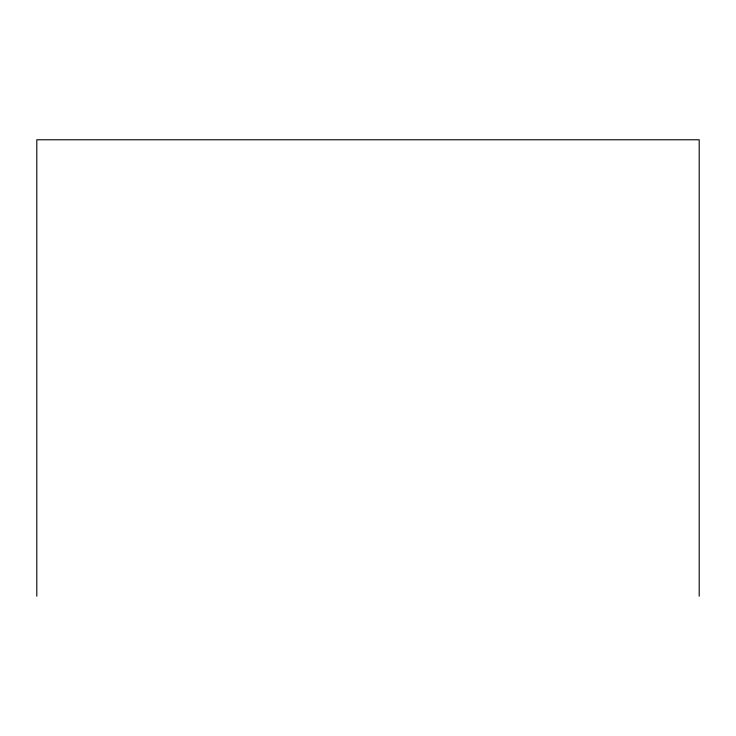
<?xml version="1.0" encoding="UTF-8"?>
<svg xmlns="http://www.w3.org/2000/svg" width="736" height="736" viewBox="0 0 736 736"><rect width="100%" height="100%" fill="white"/><g stroke="black" fill="none" stroke-linecap="round" stroke-linejoin="round"><path stroke-width="1.1" d="M699.2 596.224L699.2 139.776L36.8 139.776L36.8 596.224"/></g></svg>
